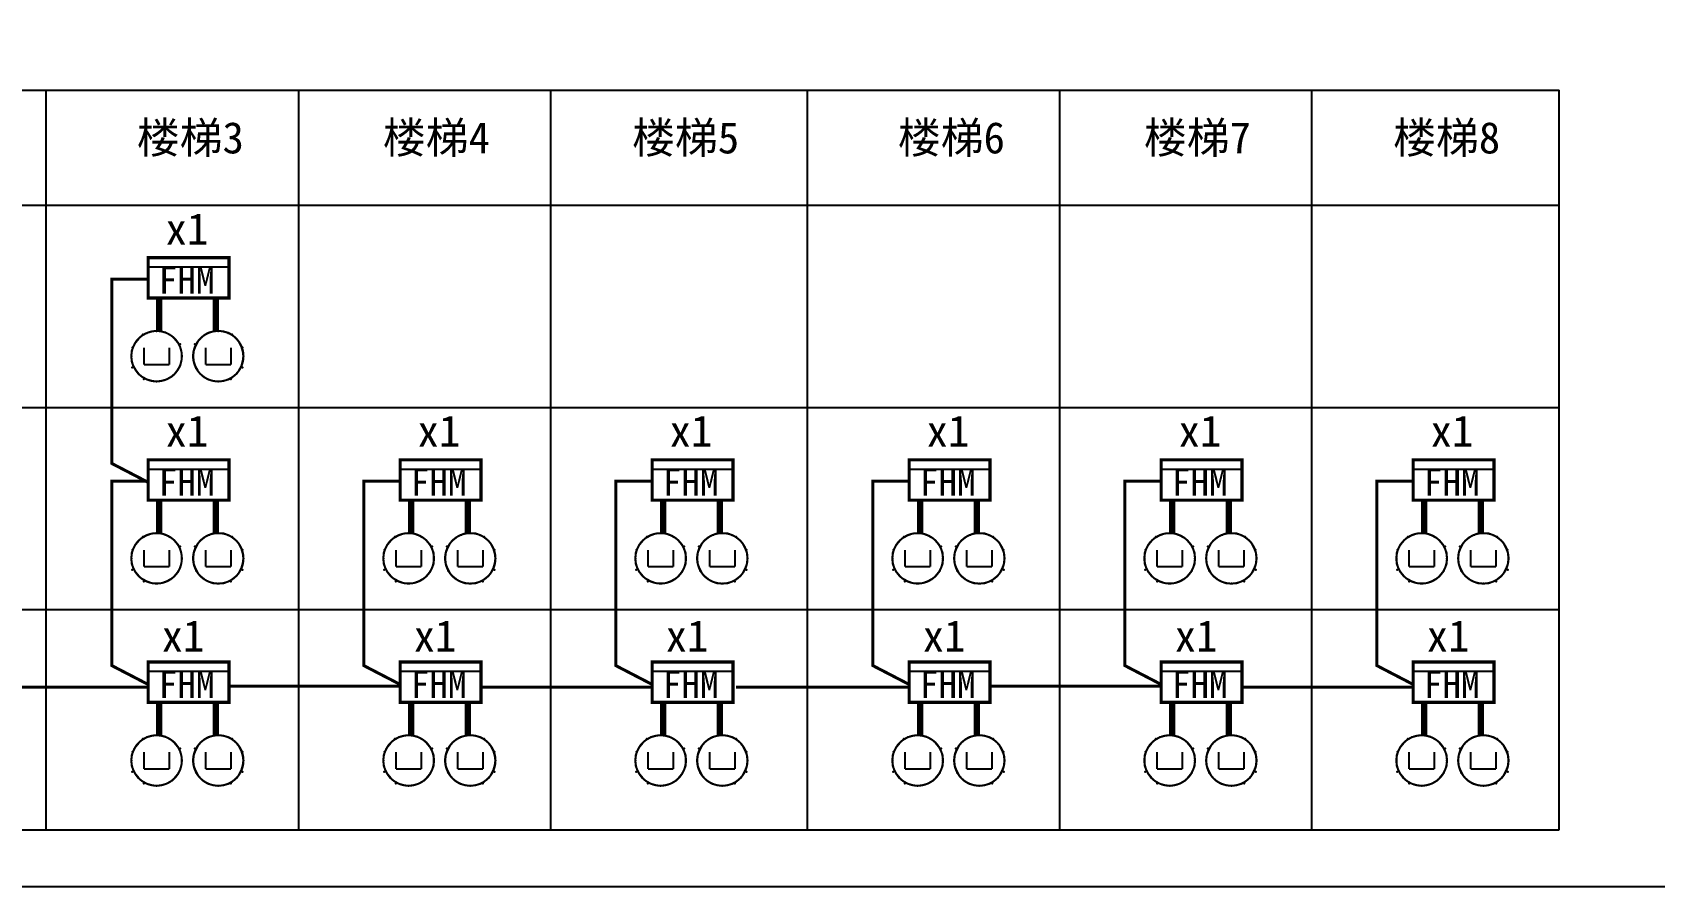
# Model space of a CAD drawing. Header units: millimetres. Extents: x -633009578 to 5705885, y -633235091 to 2571734.
# Drawn here: x 2443671 to 2457612, y 2021086 to 2028429 of the extents above; entities that cross this region are included whole.
import ezdxf
from ezdxf.enums import TextEntityAlignment as Align

# ---------------------------------------------------------------- set-up
doc = ezdxf.new("R2010")
doc.units = ezdxf.units.MM
doc.header["$LTSCALE"] = 1000
doc.header["$MEASUREMENT"] = 0
doc.linetypes.add('__DASH', pattern=[0.35, 0.25, -0.1])
doc.layers.get('0').update_dxf_attribs({"color": 9})
doc.layers.add('TEL_TEXT', color=7, linetype='Continuous')
doc.layers.add('设备-消防', color=3, linetype='Continuous')
doc.styles.add('_TEL_DIM', font='simhei.ttf', dxfattribs={"height": 3.5, "bigfont": 'HZTXT'})
doc.styles.add('宋', font='simhei.ttf', dxfattribs={"width": 0.8})

# ---------------------------------------------------------------- blocks, each defined once
blk = doc.blocks.new('A$C18BE6784')
at = {"color": 3}
for p, q in [((10, 208), (524, 208)), ((524, 10), (524, 267)), ((10, 10), (524, 10))]:
    blk.add_line(p, q, dxfattribs=at)
at = {"color": 3, "const_width": 19.8}
blk.add_lwpolyline([(10, 267), (10, 10), (524, 10), (524, 267), (10, 267), (10, 10)], dxfattribs=at)
at = {"layer": 'TEL_TEXT', "style": '宋'}
blk.add_text('FHM', height=174.4, dxfattribs=at).set_placement((77, 38))
blk = doc.blocks.new('$equip_U$00000071(蒋轩)')
at = {"const_width": 0.04}
blk.add_lwpolyline([(-0.5, 0, -1), (0.5, 0, -1), (-0.5, 0, -1.463176)], format="xyb", dxfattribs=at)
at = {"linetype": 'Continuous', "const_width": 0.0417}
for points in [[(-0.25, -0.167), (-0.25, 0.167)], [(0.25, -0.167), (0.25, 0.167)], [(-0.25, -0.167), (0.25, -0.167)]]:
    blk.add_lwpolyline(points, dxfattribs=at)
blk.add_circle((0, 0), 0.5)
blk.add_point((0, -0.5))
at = {"color": 7, "style": '_TEL_DIM', "flags": 1}
for tag in ['A', 'REMARK']:
    blk.add_attdef(tag, text='', height=0.0000167, dxfattribs=at).set_placement((0, 0), align=Align.MIDDLE_CENTER)
blk = doc.blocks.new('$equip_U$00000073(LR-JS03)')
at = {"xscale": 1.008, "yscale": 1.008, "zscale": 1.008}
blk.add_blockref('$equip_U$00000071(蒋轩)', (0, 0), dxfattribs=at)
at = {"color": 7, "style": '_TEL_DIM', "flags": 1}
for tag in ['A', 'REMARK']:
    blk.add_attdef(tag, text='', height=0.00002, dxfattribs=at).set_placement((0, 0), align=Align.MIDDLE_CENTER)
blk = doc.blocks.new('$equip_U$00000082(LR-JS03)')
blk.add_blockref('$equip_U$00000073(LR-JS03)', (0, 0))
at = {"color": 7, "style": '_TEL_DIM', "flags": 1}
for tag in ['A', 'REMARK']:
    blk.add_attdef(tag, text='', height=0.00002, dxfattribs=at).set_placement((0, 0), align=Align.MIDDLE_CENTER)
blk = doc.blocks.new('$equip_U$00000090(LR-JS03)')
for p in [(0, 0.504), (-0.504, 0), (0.504, 0), (0, -0.504)]:
    blk.add_point(p)
blk.add_blockref('$equip_U$00000082(LR-JS03)', (0, 0))
at = {"color": 7, "style": '_TEL_DIM', "flags": 1}
for tag in ['A', 'REMARK']:
    blk.add_attdef(tag, text='', height=0.00002, dxfattribs=at).set_placement((0, 0), align=Align.MIDDLE_CENTER)
blk = doc.blocks.new('$equip_U$00000099(LR-JS03)')
at = {"linetype": 'Continuous', "ltscale": 0.7, "xscale": 0.6, "yscale": 0.6, "zscale": 0.6}
blk.add_blockref('$equip_U$00000090(LR-JS03)', (0, 0), dxfattribs=at)
at = {"color": 7, "linetype": 'Continuous', "style": '_TEL_DIM', "flags": 1}
for tag in ['A', 'REMARK']:
    blk.add_attdef(tag, text='', height=0.00002, dxfattribs=at).set_placement((0, 0), align=Align.MIDDLE_CENTER)
blk = doc.blocks.new('$equip_U$00000101(LR-JS03)')
at = {"linetype": 'Continuous', "ltscale": 0.7}
for p in [(-0.166, 0.259), (-0.119, 0.278), (0, 0.302), (0.105, 0.284), (0.213, 0.214), (-0.302, 0), (-0.29, 0.103), (-0.236, 0.189), (0.283, 0.144), (0.302, 0), (-0.292, -0.136), (0.264, -0.148), (-0.222, -0.206), (-0.152, -0.276), (0, -0.302), (0.185, -0.239)]:
    blk.add_point(p, dxfattribs=at)
blk.add_blockref('$equip_U$00000099(LR-JS03)', (0, 0), dxfattribs=at)
at = {"color": 7, "linetype": 'Continuous', "style": '_TEL_DIM', "flags": 1}
for tag in ['A', 'REMARK']:
    blk.add_attdef(tag, text='', height=0.00002, dxfattribs=at).set_placement((0, 0), align=Align.MIDDLE_CENTER)
blk = doc.blocks.new('$equip_U$00000102(LR-JS03)')
for p in [(0, 0.393), (-0.393, 0), (0.393, 0), (0, -0.393)]:
    blk.add_point(p)
at = {"xscale": 1.3, "yscale": 1.3, "zscale": 1.3}
blk.add_blockref('$equip_U$00000101(LR-JS03)', (0, 0), dxfattribs=at)
at = {"color": 7, "style": '_TEL_DIM', "flags": 1}
for tag in ['A', 'REMARK']:
    blk.add_attdef(tag, text='', height=0.00002, dxfattribs=at).set_placement((0, 0), align=Align.MIDDLE_CENTER)
blk = doc.blocks.new('FHHHM')
at = {"layer": '设备-消防', "const_width": 35.6}
for points in [[(-400.3, -421), (-400.3, -229.5)], [(-75.2, -421), (-75.2, -229.5)]]:
    blk.add_lwpolyline(points, dxfattribs=at)
at = {"layer": '设备-消防'}
for name, p, xscale, yscale, zscale in [('A$C18BE6784', (-471.6, -240.4), 0.9, 0.9, 0.9), ('$equip_U$00000102(LR-JS03)', (-414.4, -564.8), 367.6065970498603, 367.6065970498603, 367.6065970498603)]:
    blk.add_blockref(name, p, dxfattribs=dict(at, xscale=xscale, yscale=yscale, zscale=zscale))
at = {"layer": '设备-消防', "xscale": -367.6065970498603, "yscale": 367.606597049965, "zscale": 367.6065970500075, "rotation": 359.9999999999998}
blk.add_blockref('$equip_U$00000102(LR-JS03)', (-61.1, -564.8), dxfattribs=at)

msp = doc.modelspace()

# ---------------------------------------------------------------- linework, layer by layer
for p, q in [((2438316.8, 2027932.2, 3914.5), (2456792.7, 2027932.2, 3914.5)), ((2438316.8, 2026943.4, 3914.5), (2456792.7, 2026943.4, 3914.5)), ((2438316.8, 2025205.5, 3914.5), (2456792.7, 2025205.5, 3914.5)), ((2438316.8, 2023467.7, 3914.5), (2456792.7, 2023467.7, 3914.5))]:
    msp.add_line(p, q)
at = {"elevation": 4359.4}
msp.add_lwpolyline([(2478188.5, 2051541.9), (2431186.5, 2051541.9), (2431186.5, 2021086.4), (2478188.5, 2021086.4)], close=True, dxfattribs=at)
at = {"elevation": 3914.5}
for points in [[(2438316.8, 2027932.2), (2438316.8, 2021574.2), (2456792.7, 2021574.2)], [(2443790, 2021574.2), (2443790, 2027932.2)], [(2445959.5, 2021574.2), (2445959.5, 2027932.2)], [(2448125.4, 2021574.2), (2448125.4, 2027932.2)], [(2450330.9, 2021574.2), (2450330.9, 2027932.2)], [(2452500.4, 2021574.2), (2452500.4, 2027932.2)], [(2454666.3, 2021574.2), (2454666.3, 2027932.2)], [(2456792.7, 2021574.2), (2456792.7, 2027932.2)]]:
    msp.add_lwpolyline(points, dxfattribs=at)
at = {"color": 3, "linetype": '__DASH', "const_width": 26.1, "elevation": 3914.5}
for points in [[(2444665.9, 2024561.3), (2444354, 2024723.3), (2444354, 2026309.2), (2444665.9, 2026309.2)], [(2444665.9, 2022823.5), (2444354, 2022985.5), (2444354, 2024571.4), (2444665.9, 2024571.4)], [(2446831.9, 2022823.5), (2446519.9, 2022985.5), (2446519.9, 2024571.4), (2446831.9, 2024571.4)], [(2448997.8, 2022823.5), (2448685.8, 2022985.5), (2448685.8, 2024571.4), (2448997.8, 2024571.4)], [(2451206.9, 2022823.5), (2450894.9, 2022985.5), (2450894.9, 2024571.4), (2451206.9, 2024571.4)], [(2453372.8, 2022823.5), (2453060.8, 2022985.5), (2453060.8, 2024571.4), (2453372.8, 2024571.4)], [(2455538.7, 2022823.5), (2455226.7, 2022985.5), (2455226.7, 2024571.4), (2455538.7, 2024571.4)], [(2443177.2, 2022800.8), (2444653.4, 2022800.8)], [(2446831.9, 2022808.4), (2445370, 2022808.4)], [(2447512.6, 2022800.8), (2448988.8, 2022800.8)], [(2449718.1, 2022800.8), (2451194.3, 2022800.8)], [(2453372.8, 2022808.4), (2451910.9, 2022808.4)], [(2454053.5, 2022800.8), (2455529.7, 2022800.8)]]:
    msp.add_lwpolyline(points, dxfattribs=at)

# ---------------------------------------------------------------- block references
at = {"color": 3, "xscale": 1.5, "yscale": 1.5, "zscale": 1.5}
for p in [(2445359.8, 2026493, 3914.5), (2445359.8, 2024755.2, 3914.5), (2447525.7, 2024755.2, 3914.5), (2449691.7, 2024755.2, 3914.5), (2451900.7, 2024755.2, 3914.5), (2454066.7, 2024755.2, 3914.5), (2456232.6, 2024755.2, 3914.5), (2445359.8, 2023017.4, 3914.5), (2447525.7, 2023017.4, 3914.5), (2449691.7, 2023017.4, 3914.5), (2451900.7, 2023017.4, 3914.5), (2454066.7, 2023017.4, 3914.5), (2456232.6, 2023017.4, 3914.5)]:
    msp.add_blockref('FHHHM', p, dxfattribs=at)

# ---------------------------------------------------------------- texts
at = {"color": 6, "style": '宋'}
for s, p in [('楼梯3', (2444568.2, 2027389.1, 3914.5)), ('楼梯4', (2446682.8, 2027389.1, 3914.5)), ('楼梯5', (2448824.8, 2027389.1, 3914.5)), ('楼梯6', (2451109.1, 2027389.1, 3914.5)), ('楼梯7', (2453223.7, 2027389.1, 3914.5)), ('楼梯8', (2455365.7, 2027389.1, 3914.5)), ('x1', (2444814.9, 2026605.3, 3914.5)), ('x1', (2444814.9, 2024867.5, 3914.5)), ('x1', (2446980.8, 2024867.5, 3914.5)), ('x1', (2449146.7, 2024867.5, 3914.5)), ('x1', (2451355.8, 2024867.5, 3914.5)), ('x1', (2453521.7, 2024867.5, 3914.5)), ('x1', (2455687.6, 2024867.5, 3914.5)), ('x1', (2444781.5, 2023106.8, 3914.5)), ('x1', (2446947.5, 2023106.8, 3914.5)), ('x1', (2449113.4, 2023106.8, 3914.5)), ('x1', (2451322.5, 2023106.8, 3914.5)), ('x1', (2453488.4, 2023106.8, 3914.5)), ('x1', (2455654.3, 2023106.8, 3914.5))]:
    msp.add_text(s, height=270, dxfattribs=at).set_placement(p)

doc.saveas('drawing.dxf')
